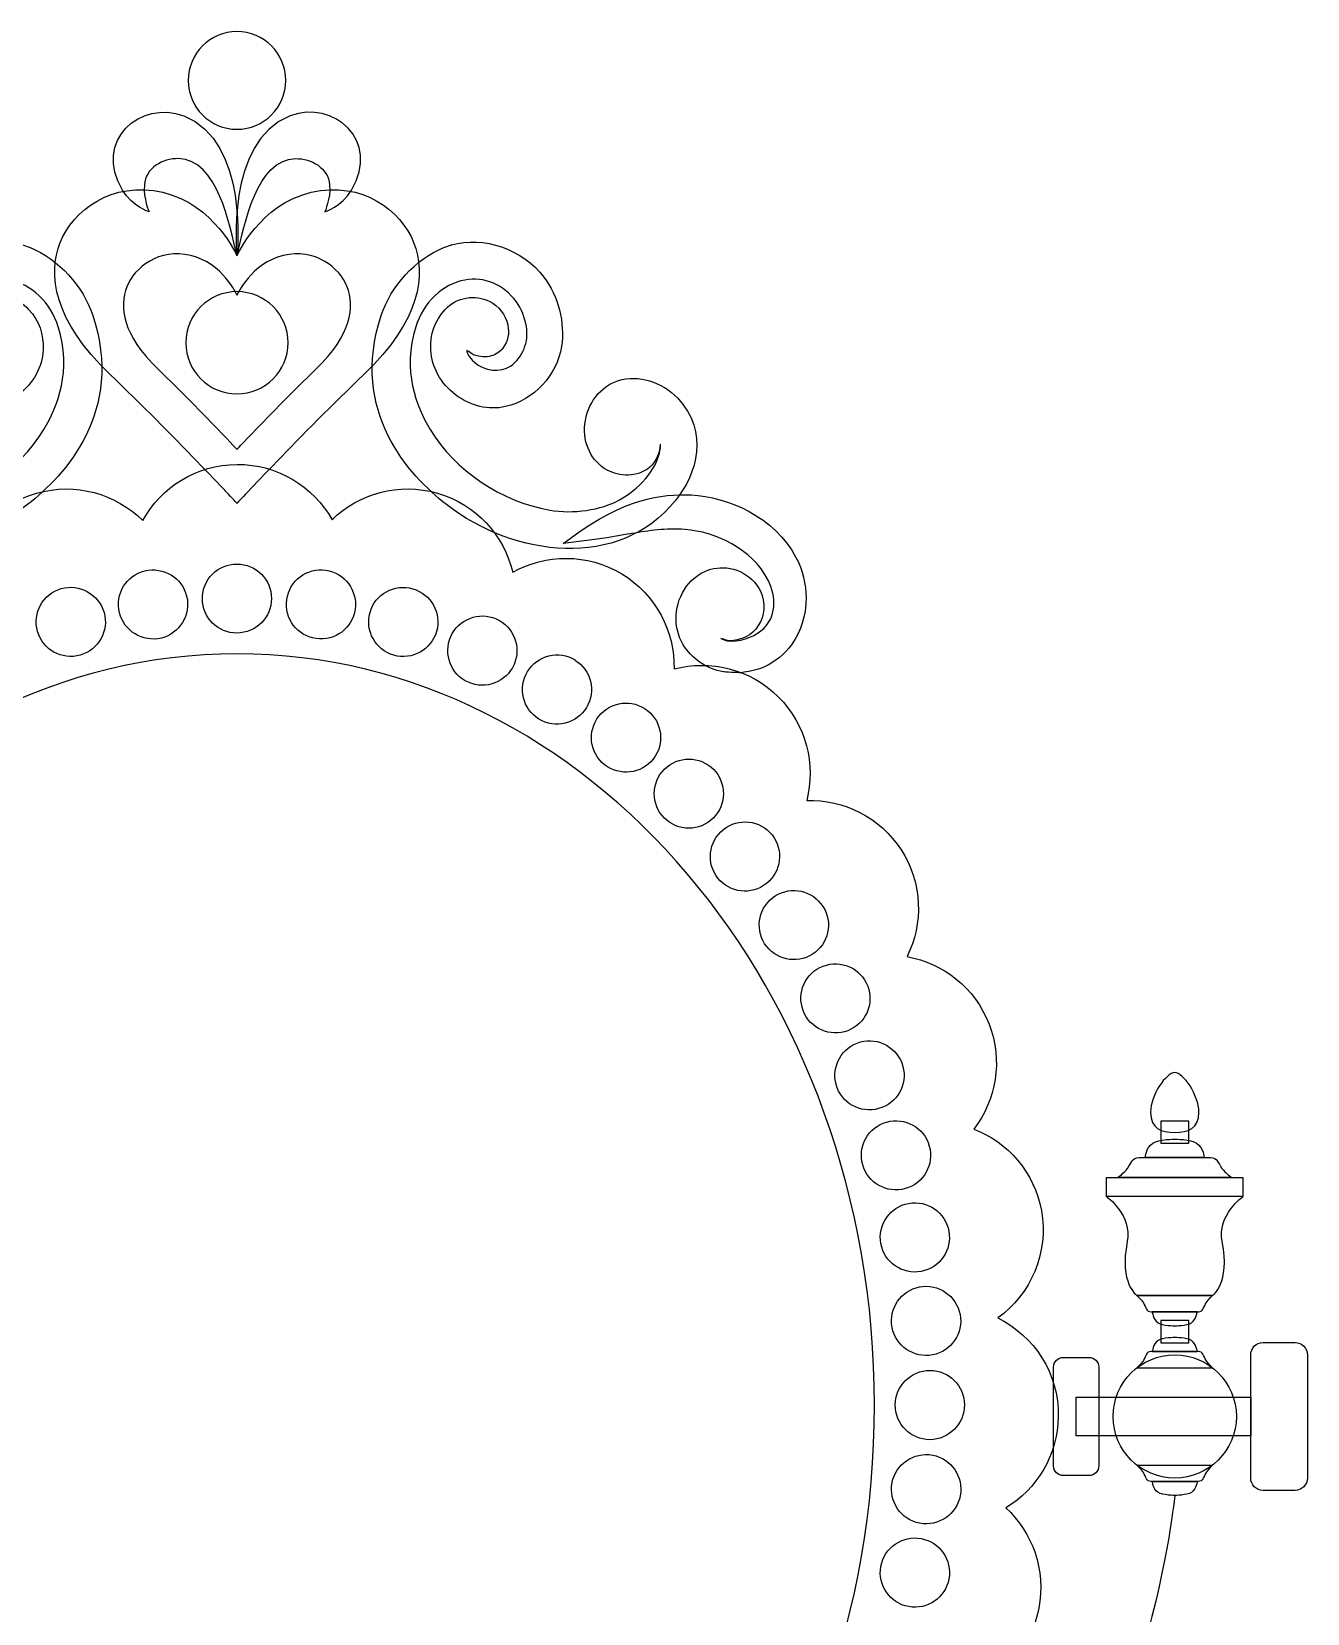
# Model space of a CAD drawing. Header units: inches. Extents: x 10 to 52.5, y 12.6 to 37.4.
# Drawn here: x 22.6 to 23.199, y 26.456 to 27.199 of the extents above; entities that cross this region are included whole.
import ezdxf

# ---------------------------------------------------------------- set-up
doc = ezdxf.new("R2010")
doc.units = ezdxf.units.IN
doc.header["$MEASUREMENT"] = 0
doc.layers.add('02', color=2, linetype='Continuous')

msp = doc.modelspace()

# ---------------------------------------------------------------- linework, layer by layer
at = {"layer": '02'}
for points, knots in [([(22.71906, 27.17584), (22.71906, 27.16316), (22.70879, 27.15287), (22.69612, 27.15287), (22.69612, 27.15287), (22.68344, 27.15287), (22.67319, 27.16316), (22.67319, 27.17584), (22.67319, 27.17584), (22.67319, 27.18849), (22.68344, 27.19874), (22.69612, 27.19874), (22.69612, 27.19874), (22.7088, 27.19874), (22.71906, 27.18849), (22.71906, 27.17584)], [0, 0, 0, 0, 0.25, 0.25, 0.25, 0.25, 0.5, 0.5, 0.5, 0.5, 0.75, 0.75, 0.75, 0.75, 1, 1, 1, 1]), ([(22.67108, 27.15917), (22.65084, 27.16692), (22.62837, 27.14756), (22.64225, 27.12429), (22.64225, 27.12429), (22.64695, 27.11641), (22.65482, 27.11414), (22.65482, 27.11414), (22.65482, 27.11414), (22.65482, 27.11415), (22.65207, 27.12007), (22.6526, 27.12673), (22.6526, 27.12673), (22.65322, 27.13471), (22.66118, 27.13925), (22.66861, 27.13906), (22.66861, 27.13906), (22.68715, 27.13865), (22.69245, 27.10822), (22.69612, 27.09346), (22.69612, 27.09346), (22.69612, 27.09346), (22.70202, 27.14724), (22.67108, 27.15917)], [0, 0, 0, 0, 0.166667, 0.166667, 0.166667, 0.166667, 0.333333, 0.333333, 0.333333, 0.333333, 0.5, 0.5, 0.5, 0.5, 0.666667, 0.666667, 0.666667, 0.666667, 0.833333, 0.833333, 0.833333, 0.833333, 1, 1, 1, 1]), ([(22.72117, 27.15917), (22.74139, 27.16692), (22.76386, 27.14759), (22.75, 27.12429), (22.75, 27.12429), (22.7453, 27.11641), (22.73739, 27.11414), (22.73739, 27.11414), (22.73739, 27.11414), (22.73739, 27.11415), (22.74016, 27.12007), (22.73965, 27.12673), (22.73965, 27.12673), (22.73903, 27.13471), (22.73106, 27.13925), (22.72364, 27.13906), (22.72364, 27.13906), (22.7051, 27.13865), (22.69976, 27.10822), (22.69612, 27.09346), (22.69612, 27.09346), (22.69612, 27.09346), (22.69019, 27.14724), (22.72117, 27.15917)], [0, 0, 0, 0, 0.166667, 0.166667, 0.166667, 0.166667, 0.333333, 0.333333, 0.333333, 0.333333, 0.5, 0.5, 0.5, 0.5, 0.666667, 0.666667, 0.666667, 0.666667, 0.833333, 0.833333, 0.833333, 0.833333, 1, 1, 1, 1]), ([(22.77913, 27.09966), (22.7733, 27.11457), (22.75501, 27.12881), (22.73097, 27.12324), (22.73097, 27.12324), (22.70689, 27.11763), (22.69612, 27.09346), (22.69612, 27.09346), (22.69612, 27.09346), (22.69612, 27.09346), (22.68531, 27.11763), (22.66128, 27.12324), (22.66128, 27.12324), (22.63723, 27.12881), (22.61894, 27.11457), (22.61308, 27.09966), (22.61308, 27.09966), (22.60723, 27.08477), (22.6096, 27.06338), (22.63656, 27.03761), (22.63656, 27.03761), (22.66554, 27.00994), (22.69612, 26.97707), (22.69612, 26.97707), (22.69612, 26.97707), (22.69612, 26.97707), (22.72667, 27.00994), (22.75568, 27.03761), (22.75568, 27.03761), (22.78266, 27.06338), (22.785, 27.08476), (22.77913, 27.09966)], [0, 0, 0, 0, 0.125, 0.125, 0.125, 0.125, 0.25, 0.25, 0.25, 0.25, 0.375, 0.375, 0.375, 0.375, 0.5, 0.5, 0.5, 0.5, 0.625, 0.625, 0.625, 0.625, 0.75, 0.75, 0.75, 0.75, 0.875, 0.875, 0.875, 0.875, 1, 1, 1, 1]), ([(22.55189, 27.08335), (22.54516, 27.07471), (22.54194, 27.06193), (22.54366, 27.05078), (22.54366, 27.05078), (22.54576, 27.03724), (22.55659, 27.02563), (22.56999, 27.02256), (22.56999, 27.02256), (22.57791, 27.02075), (22.58647, 27.02279), (22.59349, 27.02816), (22.59349, 27.02816), (22.60045, 27.03347), (22.60466, 27.04114), (22.60502, 27.04917), (22.60502, 27.04917), (22.60537, 27.05675), (22.60321, 27.06281), (22.59823, 27.06823), (22.59823, 27.06823), (22.59297, 27.07395), (22.5844, 27.07549), (22.57739, 27.07199), (22.57739, 27.07199), (22.57328, 27.06994), (22.56994, 27.06561), (22.56891, 27.06097), (22.56891, 27.06097), (22.56801, 27.05697), (22.56881, 27.0531), (22.5712, 27.05004), (22.5712, 27.05004), (22.57258, 27.04826), (22.57448, 27.04699), (22.57668, 27.04636), (22.57668, 27.04636), (22.57911, 27.04566), (22.58181, 27.04575), (22.58505, 27.04694), (22.58505, 27.04694), (22.58506, 27.04694), (22.58721, 27.04837), (22.58811, 27.04898), (22.58811, 27.04898), (22.58811, 27.04898), (22.58812, 27.04895), (22.58812, 27.04895), (22.58812, 27.04895), (22.58808, 27.04781), (22.58714, 27.04575), (22.58461, 27.04342), (22.58461, 27.04342), (22.58007, 27.03922), (22.57227, 27.03839), (22.56757, 27.0416), (22.56757, 27.0416), (22.56191, 27.04548), (22.55886, 27.05312), (22.56017, 27.06022), (22.56017, 27.06022), (22.56081, 27.06376), (22.56252, 27.06888), (22.56478, 27.07178), (22.56478, 27.07178), (22.5712, 27.08008), (22.5798, 27.08372), (22.589, 27.08204), (22.589, 27.08204), (22.59955, 27.08012), (22.60865, 27.07149), (22.61217, 27.06004), (22.61217, 27.06004), (22.61847, 27.03958), (22.61198, 27.02255), (22.60543, 27.01185), (22.60543, 27.01185), (22.59355, 26.99247), (22.57198, 26.97794), (22.54916, 26.97393), (22.54916, 26.97393), (22.5381, 26.97201), (22.52523, 26.9739), (22.51634, 26.97877), (22.51634, 26.97877), (22.50814, 26.98322), (22.49869, 26.99257), (22.49727, 27.00255), (22.49727, 27.00255), (22.49718, 27.0032), (22.49714, 27.00386), (22.49714, 27.00452), (22.49714, 27.00452), (22.49714, 27.00466), (22.49722, 27.00478), (22.49722, 27.00492), (22.49722, 27.00492), (22.49749, 27.00086), (22.49906, 26.99683), (22.50219, 26.99413), (22.50219, 26.99413), (22.508, 26.98909), (22.51667, 26.98961), (22.52222, 26.99274), (22.52222, 26.99274), (22.52961, 26.99686), (22.53362, 27.00513), (22.53265, 27.01429), (22.53265, 27.01429), (22.53162, 27.02409), (22.52545, 27.03212), (22.51692, 27.03476), (22.51692, 27.03476), (22.50763, 27.03766), (22.49644, 27.03433), (22.48905, 27.02647), (22.48905, 27.02647), (22.47414, 27.01056), (22.47988, 26.9912), (22.49022, 26.97835), (22.49022, 26.97835), (22.51664, 26.94565), (22.56559, 26.95174), (22.59766, 26.97652), (22.59766, 26.97652), (22.61548, 26.99033), (22.64317, 27.02022), (22.62841, 27.06531), (22.62841, 27.06531), (22.62391, 27.07918), (22.6123, 27.09175), (22.59887, 27.09732), (22.59887, 27.09732), (22.59887, 27.09732), (22.5954, 27.09852), (22.5954, 27.09852), (22.5954, 27.09852), (22.5954, 27.09852), (22.59545, 27.09852), (22.59545, 27.09852), (22.59545, 27.09852), (22.59545, 27.09852), (22.5954, 27.09853), (22.5954, 27.09853), (22.5954, 27.09853), (22.58016, 27.10291), (22.56227, 27.09668), (22.55189, 27.08335)], [0, 0, 0, 0, 0.027027, 0.027027, 0.027027, 0.027027, 0.054054, 0.054054, 0.054054, 0.054054, 0.081081, 0.081081, 0.081081, 0.081081, 0.108108, 0.108108, 0.108108, 0.108108, 0.135135, 0.135135, 0.135135, 0.135135, 0.162162, 0.162162, 0.162162, 0.162162, 0.189189, 0.189189, 0.189189, 0.189189, 0.216216, 0.216216, 0.216216, 0.216216, 0.243243, 0.243243, 0.243243, 0.243243, 0.27027, 0.27027, 0.27027, 0.27027, 0.297297, 0.297297, 0.297297, 0.297297, 0.324324, 0.324324, 0.324324, 0.324324, 0.351351, 0.351351, 0.351351, 0.351351, 0.378378, 0.378378, 0.378378, 0.378378, 0.405405, 0.405405, 0.405405, 0.405405, 0.432432, 0.432432, 0.432432, 0.432432, 0.459459, 0.459459, 0.459459, 0.459459, 0.486486, 0.486486, 0.486486, 0.486486, 0.513514, 0.513514, 0.513514, 0.513514, 0.540541, 0.540541, 0.540541, 0.540541, 0.567568, 0.567568, 0.567568, 0.567568, 0.594595, 0.594595, 0.594595, 0.594595, 0.621622, 0.621622, 0.621622, 0.621622, 0.648649, 0.648649, 0.648649, 0.648649, 0.675676, 0.675676, 0.675676, 0.675676, 0.702703, 0.702703, 0.702703, 0.702703, 0.72973, 0.72973, 0.72973, 0.72973, 0.756757, 0.756757, 0.756757, 0.756757, 0.783784, 0.783784, 0.783784, 0.783784, 0.810811, 0.810811, 0.810811, 0.810811, 0.837838, 0.837838, 0.837838, 0.837838, 0.864865, 0.864865, 0.864865, 0.864865, 0.891892, 0.891892, 0.891892, 0.891892, 0.918919, 0.918919, 0.918919, 0.918919, 0.945946, 0.945946, 0.945946, 0.945946, 0.972973, 0.972973, 0.972973, 0.972973, 1, 1, 1, 1]), ([(22.73323, 27.04017), (22.71516, 27.02292), (22.69612, 27.00244), (22.69612, 27.00244), (22.69612, 27.00244), (22.69612, 27.00244), (22.67706, 27.02292), (22.65902, 27.04017), (22.65902, 27.04017), (22.6422, 27.05624), (22.64072, 27.06955), (22.64439, 27.07884), (22.64439, 27.07884), (22.64801, 27.08811), (22.65941, 27.09702), (22.67437, 27.09356), (22.67437, 27.09356), (22.68937, 27.09007), (22.69612, 27.07498), (22.69612, 27.07498), (22.69612, 27.07498), (22.69612, 27.07498), (22.70284, 27.09007), (22.71783, 27.09356), (22.71783, 27.09356), (22.73283, 27.09702), (22.74422, 27.08811), (22.74786, 27.07884), (22.74786, 27.07884), (22.75149, 27.06955), (22.75003, 27.05624), (22.73323, 27.04017)], [0, 0, 0, 0, 0.125, 0.125, 0.125, 0.125, 0.25, 0.25, 0.25, 0.25, 0.375, 0.375, 0.375, 0.375, 0.5, 0.5, 0.5, 0.5, 0.625, 0.625, 0.625, 0.625, 0.75, 0.75, 0.75, 0.75, 0.875, 0.875, 0.875, 0.875, 1, 1, 1, 1]), ([(22.79685, 27.09853), (22.79685, 27.09853), (22.7968, 27.09852), (22.7968, 27.09852), (22.7968, 27.09852), (22.7968, 27.09852), (22.79684, 27.09852), (22.79684, 27.09852), (22.79684, 27.09852), (22.79684, 27.09852), (22.79338, 27.09732), (22.79338, 27.09732), (22.79338, 27.09732), (22.77994, 27.09175), (22.76835, 27.07918), (22.76383, 27.06531), (22.76383, 27.06531), (22.74908, 27.02022), (22.77677, 26.99033), (22.79459, 26.97652), (22.79459, 26.97652), (22.82666, 26.95174), (22.87561, 26.94565), (22.90204, 26.97835), (22.90204, 26.97835), (22.91236, 26.9912), (22.9181, 27.01056), (22.90319, 27.02647), (22.90319, 27.02647), (22.89581, 27.03433), (22.88461, 27.03766), (22.87532, 27.03476), (22.87532, 27.03476), (22.8668, 27.03212), (22.86063, 27.02409), (22.85959, 27.01429), (22.85959, 27.01429), (22.85864, 27.00513), (22.86264, 26.99686), (22.87003, 26.99274), (22.87003, 26.99274), (22.87557, 26.98961), (22.88425, 26.98909), (22.89006, 26.99413), (22.89006, 26.99413), (22.89319, 26.99683), (22.89476, 27.00086), (22.89502, 27.00492), (22.89502, 27.00492), (22.89502, 27.00478), (22.89512, 27.00466), (22.89512, 27.00452), (22.89512, 27.00452), (22.89512, 27.00386), (22.89508, 27.0032), (22.89497, 27.00255), (22.89497, 27.00255), (22.89356, 26.99257), (22.88411, 26.98322), (22.87591, 26.97877), (22.87591, 26.97877), (22.86704, 26.9739), (22.85414, 26.97201), (22.84308, 26.97393), (22.84308, 26.97393), (22.82025, 26.97794), (22.7987, 26.99246), (22.78682, 27.01185), (22.78682, 27.01185), (22.78027, 27.02255), (22.77377, 27.03958), (22.78008, 27.06004), (22.78008, 27.06004), (22.7836, 27.07149), (22.79269, 27.08012), (22.80325, 27.08204), (22.80325, 27.08204), (22.81245, 27.08372), (22.82105, 27.08008), (22.82747, 27.07178), (22.82747, 27.07178), (22.82973, 27.06888), (22.83145, 27.06376), (22.83209, 27.06022), (22.83209, 27.06022), (22.83338, 27.05313), (22.83034, 27.04548), (22.82467, 27.0416), (22.82467, 27.0416), (22.81998, 27.03839), (22.81218, 27.03922), (22.80765, 27.04342), (22.80765, 27.04342), (22.80511, 27.04575), (22.80415, 27.04781), (22.80413, 27.04895), (22.80413, 27.04895), (22.80413, 27.04895), (22.80413, 27.04898), (22.80413, 27.04898), (22.80413, 27.04898), (22.80505, 27.04837), (22.8072, 27.04694), (22.8072, 27.04694), (22.8072, 27.04694), (22.81044, 27.04575), (22.81315, 27.04566), (22.81558, 27.04636), (22.81558, 27.04636), (22.81778, 27.04699), (22.81967, 27.04826), (22.82105, 27.05004), (22.82105, 27.05004), (22.82343, 27.0531), (22.82425, 27.05697), (22.82335, 27.06097), (22.82335, 27.06097), (22.82229, 27.06561), (22.81897, 27.06994), (22.81486, 27.07199), (22.81486, 27.07199), (22.80785, 27.07549), (22.79928, 27.07395), (22.79401, 27.06823), (22.79401, 27.06823), (22.78904, 27.06281), (22.78687, 27.05675), (22.78722, 27.04917), (22.78722, 27.04917), (22.78759, 27.04114), (22.79179, 27.03347), (22.79877, 27.02816), (22.79877, 27.02816), (22.80578, 27.02279), (22.81435, 27.02075), (22.82225, 27.02256), (22.82225, 27.02256), (22.83566, 27.02563), (22.84649, 27.03724), (22.8486, 27.05078), (22.8486, 27.05078), (22.85031, 27.06193), (22.84708, 27.0747), (22.84037, 27.08334), (22.84037, 27.08334), (22.82999, 27.09668), (22.81209, 27.10291), (22.79685, 27.09853)], [0, 0, 0, 0, 0.027027, 0.027027, 0.027027, 0.027027, 0.054054, 0.054054, 0.054054, 0.054054, 0.081081, 0.081081, 0.081081, 0.081081, 0.108108, 0.108108, 0.108108, 0.108108, 0.135135, 0.135135, 0.135135, 0.135135, 0.162162, 0.162162, 0.162162, 0.162162, 0.189189, 0.189189, 0.189189, 0.189189, 0.216216, 0.216216, 0.216216, 0.216216, 0.243243, 0.243243, 0.243243, 0.243243, 0.27027, 0.27027, 0.27027, 0.27027, 0.297297, 0.297297, 0.297297, 0.297297, 0.324324, 0.324324, 0.324324, 0.324324, 0.351351, 0.351351, 0.351351, 0.351351, 0.378378, 0.378378, 0.378378, 0.378378, 0.405405, 0.405405, 0.405405, 0.405405, 0.432432, 0.432432, 0.432432, 0.432432, 0.459459, 0.459459, 0.459459, 0.459459, 0.486486, 0.486486, 0.486486, 0.486486, 0.513514, 0.513514, 0.513514, 0.513514, 0.540541, 0.540541, 0.540541, 0.540541, 0.567568, 0.567568, 0.567568, 0.567568, 0.594595, 0.594595, 0.594595, 0.594595, 0.621622, 0.621622, 0.621622, 0.621622, 0.648649, 0.648649, 0.648649, 0.648649, 0.675676, 0.675676, 0.675676, 0.675676, 0.702703, 0.702703, 0.702703, 0.702703, 0.72973, 0.72973, 0.72973, 0.72973, 0.756757, 0.756757, 0.756757, 0.756757, 0.783784, 0.783784, 0.783784, 0.783784, 0.810811, 0.810811, 0.810811, 0.810811, 0.837838, 0.837838, 0.837838, 0.837838, 0.864865, 0.864865, 0.864865, 0.864865, 0.891892, 0.891892, 0.891892, 0.891892, 0.918919, 0.918919, 0.918919, 0.918919, 0.945946, 0.945946, 0.945946, 0.945946, 0.972973, 0.972973, 0.972973, 0.972973, 1, 1, 1, 1]), ([(22.72012, 27.05257), (22.72012, 27.03932), (22.70937, 27.02853), (22.69612, 27.02853), (22.69612, 27.02853), (22.68283, 27.02853), (22.67208, 27.03932), (22.67208, 27.05257), (22.67208, 27.05257), (22.67208, 27.06582), (22.68283, 27.07658), (22.69612, 27.07658), (22.69612, 27.07658), (22.70937, 27.07658), (22.72012, 27.06582), (22.72012, 27.05257)], [0, 0, 0, 0, 0.25, 0.25, 0.25, 0.25, 0.5, 0.5, 0.5, 0.5, 0.75, 0.75, 0.75, 0.75, 1, 1, 1, 1]), ([(23.05739, 26.50514), (23.07195, 26.51395), (23.08178, 26.5298), (23.08202, 26.54805), (23.08202, 26.54805), (23.08233, 26.56836), (23.07064, 26.58596), (23.05358, 26.59436), (23.05358, 26.59436), (23.06906, 26.60549), (23.07767, 26.6248), (23.07406, 26.64484), (23.07406, 26.64484), (23.07079, 26.66286), (23.05833, 26.67692), (23.04239, 26.68315), (23.04239, 26.68315), (23.0528, 26.69675), (23.05614, 26.71524), (23.0495, 26.73241), (23.0495, 26.73241), (23.04287, 26.74963), (23.02791, 26.76113), (23.01098, 26.76416), (23.01098, 26.76416), (23.01861, 26.77964), (23.01823, 26.79857), (23.00827, 26.81417), (23.00827, 26.81417), (22.99825, 26.82977), (22.98111, 26.83804), (22.96381, 26.83754), (22.96381, 26.83754), (22.96811, 26.8544), (22.96368, 26.87302), (22.95046, 26.88619), (22.95046, 26.88619), (22.93719, 26.89945), (22.91841, 26.90377), (22.90147, 26.89929), (22.90147, 26.89929), (22.9018, 26.9169), (22.89307, 26.93421), (22.87696, 26.94396), (22.87696, 26.94396), (22.86067, 26.95374), (22.84118, 26.9534), (22.82572, 26.94477), (22.82572, 26.94477), (22.82158, 26.96202), (22.80855, 26.97666), (22.79029, 26.98191), (22.79029, 26.98191), (22.77212, 26.98714), (22.75344, 26.98174), (22.74078, 26.96944), (22.74078, 26.96944), (22.732, 26.985), (22.71531, 26.99548), (22.69616, 26.9954), (22.69616, 26.9954), (22.67705, 26.99528), (22.66049, 26.98468), (22.65185, 26.96908), (22.65185, 26.96908), (22.63918, 26.98162), (22.62031, 26.98715), (22.60197, 26.98187), (22.60197, 26.98187), (22.58367, 26.97664), (22.57065, 26.96205), (22.56652, 26.9448), (22.56652, 26.9448), (22.55107, 26.9534), (22.53157, 26.95373), (22.51537, 26.94396), (22.51537, 26.94396), (22.49921, 26.93419), (22.49046, 26.91689), (22.4908, 26.89929), (22.4908, 26.89929), (22.47388, 26.90377), (22.45508, 26.89944), (22.44179, 26.88616), (22.44179, 26.88616), (22.42861, 26.87302), (22.4242, 26.85443), (22.42847, 26.83756), (22.42847, 26.83756), (22.41114, 26.83808), (22.394, 26.82981), (22.38399, 26.8141), (22.38399, 26.8141), (22.374, 26.79855), (22.37365, 26.77962), (22.38126, 26.76416), (22.38126, 26.76416), (22.36436, 26.7611), (22.34937, 26.74961), (22.34271, 26.73241), (22.34271, 26.73241), (22.33612, 26.71526), (22.33944, 26.69676), (22.34985, 26.68316), (22.34985, 26.68316), (22.33393, 26.67694), (22.32149, 26.66289), (22.31825, 26.64484), (22.31825, 26.64484), (22.31459, 26.62485), (22.32323, 26.60551), (22.33871, 26.59439), (22.33871, 26.59439), (22.32163, 26.586), (22.30996, 26.56837), (22.31022, 26.54809), (22.31022, 26.54809), (22.31046, 26.52978), (22.32032, 26.51393), (22.33489, 26.50513), (22.33489, 26.50513), (22.32238, 26.49354), (22.31594, 26.47601), (22.31945, 26.45805), (22.31945, 26.45805), (22.32297, 26.44004), (22.3356, 26.42616), (22.35163, 26.42014), (22.35163, 26.42014), (22.34141, 26.40639), (22.33831, 26.38781), (22.34516, 26.37073), (22.34516, 26.37073), (22.35208, 26.35363), (22.3672, 26.34237), (22.38417, 26.33955), (22.38417, 26.33955), (22.37679, 26.32398), (22.37745, 26.30508), (22.38768, 26.28967), (22.38768, 26.28967), (22.39793, 26.27415), (22.41522, 26.26613), (22.43254, 26.2669), (22.43254, 26.2669), (22.42852, 26.24996), (22.43326, 26.23141), (22.44671, 26.21844), (22.44671, 26.21844), (22.46021, 26.20542), (22.47908, 26.20139), (22.49593, 26.20615), (22.49593, 26.20615), (22.49592, 26.18855), (22.50497, 26.17143), (22.5213, 26.16198), (22.5213, 26.16198), (22.53589, 26.15352), (22.5529, 26.15318), (22.56723, 26.15944), (22.56723, 26.15944), (22.572, 26.14334), (22.5846, 26.12994), (22.60197, 26.12497), (22.60197, 26.12497), (22.62031, 26.11969), (22.63918, 26.12521), (22.65185, 26.13777), (22.65185, 26.13777), (22.6605, 26.12217), (22.67704, 26.11156), (22.69616, 26.11143), (22.69616, 26.11143), (22.71531, 26.11137), (22.732, 26.12184), (22.74078, 26.1374), (22.74078, 26.1374), (22.75344, 26.1251), (22.77212, 26.1197), (22.79029, 26.12494), (22.79029, 26.12494), (22.80763, 26.12993), (22.82022, 26.14336), (22.82501, 26.15946), (22.82501, 26.15946), (22.83937, 26.15318), (22.8564, 26.15352), (22.87103, 26.16198), (22.87103, 26.16198), (22.8873, 26.17141), (22.89635, 26.18856), (22.89633, 26.20616), (22.89633, 26.20616), (22.9132, 26.20138), (22.93205, 26.20537), (22.94561, 26.21844), (22.94561, 26.21844), (22.95907, 26.23141), (22.96377, 26.24995), (22.95972, 26.26689), (22.95972, 26.26689), (22.97704, 26.26608), (22.99434, 26.27407), (23.00458, 26.2896), (23.00458, 26.2896), (23.01482, 26.30504), (23.01548, 26.32398), (23.00806, 26.33957), (23.00806, 26.33957), (23.02503, 26.34237), (23.04019, 26.35364), (23.04708, 26.37079), (23.04708, 26.37079), (23.05394, 26.38781), (23.05086, 26.40639), (23.04064, 26.42014), (23.04064, 26.42014), (23.05666, 26.42617), (23.06932, 26.44003), (23.07283, 26.45802), (23.07283, 26.45802), (23.07636, 26.476), (23.0699, 26.49355), (23.05739, 26.50514)], [0, 0, 0, 0, 0.017857, 0.017857, 0.017857, 0.017857, 0.035714, 0.035714, 0.035714, 0.035714, 0.053571, 0.053571, 0.053571, 0.053571, 0.071429, 0.071429, 0.071429, 0.071429, 0.089286, 0.089286, 0.089286, 0.089286, 0.107143, 0.107143, 0.107143, 0.107143, 0.125, 0.125, 0.125, 0.125, 0.142857, 0.142857, 0.142857, 0.142857, 0.160714, 0.160714, 0.160714, 0.160714, 0.178571, 0.178571, 0.178571, 0.178571, 0.196429, 0.196429, 0.196429, 0.196429, 0.214286, 0.214286, 0.214286, 0.214286, 0.232143, 0.232143, 0.232143, 0.232143, 0.25, 0.25, 0.25, 0.25, 0.267857, 0.267857, 0.267857, 0.267857, 0.285714, 0.285714, 0.285714, 0.285714, 0.303571, 0.303571, 0.303571, 0.303571, 0.321429, 0.321429, 0.321429, 0.321429, 0.339286, 0.339286, 0.339286, 0.339286, 0.357143, 0.357143, 0.357143, 0.357143, 0.375, 0.375, 0.375, 0.375, 0.392857, 0.392857, 0.392857, 0.392857, 0.410714, 0.410714, 0.410714, 0.410714, 0.428571, 0.428571, 0.428571, 0.428571, 0.446429, 0.446429, 0.446429, 0.446429, 0.464286, 0.464286, 0.464286, 0.464286, 0.482143, 0.482143, 0.482143, 0.482143, 0.5, 0.5, 0.5, 0.5, 0.517857, 0.517857, 0.517857, 0.517857, 0.535714, 0.535714, 0.535714, 0.535714, 0.553571, 0.553571, 0.553571, 0.553571, 0.571429, 0.571429, 0.571429, 0.571429, 0.589286, 0.589286, 0.589286, 0.589286, 0.607143, 0.607143, 0.607143, 0.607143, 0.625, 0.625, 0.625, 0.625, 0.642857, 0.642857, 0.642857, 0.642857, 0.660714, 0.660714, 0.660714, 0.660714, 0.678571, 0.678571, 0.678571, 0.678571, 0.696429, 0.696429, 0.696429, 0.696429, 0.714286, 0.714286, 0.714286, 0.714286, 0.732143, 0.732143, 0.732143, 0.732143, 0.75, 0.75, 0.75, 0.75, 0.767857, 0.767857, 0.767857, 0.767857, 0.785714, 0.785714, 0.785714, 0.785714, 0.803571, 0.803571, 0.803571, 0.803571, 0.821429, 0.821429, 0.821429, 0.821429, 0.839286, 0.839286, 0.839286, 0.839286, 0.857143, 0.857143, 0.857143, 0.857143, 0.875, 0.875, 0.875, 0.875, 0.892857, 0.892857, 0.892857, 0.892857, 0.910714, 0.910714, 0.910714, 0.910714, 0.928571, 0.928571, 0.928571, 0.928571, 0.946429, 0.946429, 0.946429, 0.946429, 0.964286, 0.964286, 0.964286, 0.964286, 0.982143, 0.982143, 0.982143, 0.982143, 1, 1, 1, 1]), ([(22.85262, 26.96062), (22.85262, 26.96062), (22.84934, 26.95821), (22.84934, 26.95821), (22.84934, 26.95821), (22.84934, 26.95821), (22.86177, 26.95982), (22.86177, 26.95982), (22.86177, 26.95982), (22.86177, 26.95982), (22.86993, 26.96084), (22.86993, 26.96084), (22.86993, 26.96084), (22.86993, 26.96084), (22.87872, 26.96248), (22.87872, 26.96248), (22.87872, 26.96248), (22.87872, 26.96248), (22.88164, 26.96293), (22.88164, 26.96293), (22.88164, 26.96293), (22.88977, 26.96426), (22.89746, 26.9655), (22.90672, 26.96483), (22.90672, 26.96483), (22.92064, 26.96376), (22.93809, 26.95599), (22.94572, 26.94104), (22.94572, 26.94104), (22.94953, 26.9335), (22.94992, 26.92319), (22.94229, 26.91715), (22.94229, 26.91715), (22.93857, 26.91425), (22.93182, 26.91161), (22.92661, 26.9125), (22.92661, 26.9125), (22.92563, 26.91268), (22.92451, 26.91321), (22.92344, 26.91368), (22.92344, 26.91368), (22.92516, 26.91313), (22.92681, 26.91237), (22.92873, 26.9125), (22.92873, 26.9125), (22.92876, 26.9125), (22.93341, 26.91356), (22.93341, 26.91356), (22.93341, 26.91356), (22.93842, 26.91533), (22.94225, 26.91984), (22.94335, 26.92534), (22.94335, 26.92534), (22.94538, 26.93554), (22.93785, 26.94393), (22.92942, 26.94616), (22.92942, 26.94616), (22.92106, 26.94835), (22.91284, 26.9454), (22.9074, 26.93821), (22.9074, 26.93821), (22.90149, 26.93021), (22.90077, 26.91899), (22.90565, 26.9109), (22.90565, 26.9109), (22.90969, 26.9042), (22.91696, 26.89921), (22.92465, 26.8979), (22.92465, 26.8979), (22.92464, 26.8979), (22.93231, 26.89752), (22.93231, 26.89752), (22.93231, 26.89752), (22.9439, 26.89832), (22.95333, 26.90424), (22.95884, 26.91418), (22.95884, 26.91418), (22.9651, 26.92545), (22.96505, 26.93981), (22.95877, 26.95166), (22.95877, 26.95166), (22.94867, 26.97084), (22.92673, 26.98024), (22.90948, 26.98105), (22.90948, 26.98105), (22.89525, 26.98166), (22.87851, 26.97959), (22.85262, 26.96062)], [0, 0, 0, 0, 0.045455, 0.045455, 0.045455, 0.045455, 0.090909, 0.090909, 0.090909, 0.090909, 0.136364, 0.136364, 0.136364, 0.136364, 0.181818, 0.181818, 0.181818, 0.181818, 0.227273, 0.227273, 0.227273, 0.227273, 0.272727, 0.272727, 0.272727, 0.272727, 0.318182, 0.318182, 0.318182, 0.318182, 0.363636, 0.363636, 0.363636, 0.363636, 0.409091, 0.409091, 0.409091, 0.409091, 0.454545, 0.454545, 0.454545, 0.454545, 0.5, 0.5, 0.5, 0.5, 0.545455, 0.545455, 0.545455, 0.545455, 0.590909, 0.590909, 0.590909, 0.590909, 0.636364, 0.636364, 0.636364, 0.636364, 0.681818, 0.681818, 0.681818, 0.681818, 0.727273, 0.727273, 0.727273, 0.727273, 0.772727, 0.772727, 0.772727, 0.772727, 0.818182, 0.818182, 0.818182, 0.818182, 0.863636, 0.863636, 0.863636, 0.863636, 0.909091, 0.909091, 0.909091, 0.909091, 0.954545, 0.954545, 0.954545, 0.954545, 1, 1, 1, 1]), ([(22.69609, 26.91618), (22.70509, 26.91618), (22.71236, 26.92345), (22.71232, 26.93238), (22.71232, 26.93238), (22.71237, 26.94135), (22.70509, 26.94859), (22.69609, 26.94859), (22.69609, 26.94859), (22.68715, 26.94867), (22.67988, 26.94139), (22.67988, 26.93238), (22.67988, 26.93238), (22.67988, 26.92338), (22.68715, 26.91611), (22.69609, 26.91618)], [0, 0, 0, 0, 0.25, 0.25, 0.25, 0.25, 0.5, 0.5, 0.5, 0.5, 0.75, 0.75, 0.75, 0.75, 1, 1, 1, 1]), ([(22.65898, 26.9135), (22.6678, 26.91481), (22.67399, 26.92301), (22.6728, 26.93191), (22.6728, 26.93191), (22.67149, 26.94077), (22.66332, 26.94693), (22.65442, 26.94569), (22.65442, 26.94569), (22.64552, 26.94447), (22.63937, 26.93629), (22.6406, 26.92735), (22.6406, 26.92735), (22.64184, 26.91846), (22.65008, 26.91228), (22.65898, 26.9135)], [0, 0, 0, 0, 0.25, 0.25, 0.25, 0.25, 0.5, 0.5, 0.5, 0.5, 0.75, 0.75, 0.75, 0.75, 1, 1, 1, 1]), ([(22.73331, 26.91357), (22.7422, 26.91235), (22.75038, 26.91846), (22.75165, 26.92732), (22.75165, 26.92732), (22.75288, 26.93623), (22.74669, 26.94447), (22.73783, 26.94573), (22.73783, 26.94573), (22.72894, 26.94696), (22.72072, 26.94077), (22.71949, 26.93188), (22.71949, 26.93188), (22.71818, 26.92301), (22.72438, 26.91481), (22.73331, 26.91357)], [0, 0, 0, 0, 0.25, 0.25, 0.25, 0.25, 0.5, 0.5, 0.5, 0.5, 0.75, 0.75, 0.75, 0.75, 1, 1, 1, 1]), ([(22.62247, 26.9058), (22.63108, 26.90825), (22.63612, 26.91722), (22.63365, 26.92584), (22.63365, 26.92584), (22.63113, 26.93449), (22.6221, 26.93951), (22.61354, 26.93705), (22.61354, 26.93705), (22.60489, 26.93452), (22.59994, 26.92559), (22.60243, 26.91693), (22.60243, 26.91693), (22.60482, 26.90829), (22.6139, 26.90333), (22.62247, 26.9058)], [0, 0, 0, 0, 0.25, 0.25, 0.25, 0.25, 0.5, 0.5, 0.5, 0.5, 0.75, 0.75, 0.75, 0.75, 1, 1, 1, 1]), ([(22.76977, 26.90573), (22.77843, 26.90333), (22.78734, 26.90829), (22.78988, 26.91693), (22.78988, 26.91693), (22.79235, 26.92555), (22.78732, 26.93452), (22.77872, 26.93698), (22.77872, 26.93698), (22.77006, 26.93951), (22.76106, 26.93449), (22.75862, 26.92588), (22.75862, 26.92588), (22.75617, 26.91731), (22.76113, 26.90825), (22.76977, 26.90573)], [0, 0, 0, 0, 0.25, 0.25, 0.25, 0.25, 0.5, 0.5, 0.5, 0.5, 0.75, 0.75, 0.75, 0.75, 1, 1, 1, 1]), ([(22.80486, 26.89303), (22.81303, 26.88944), (22.82265, 26.89313), (22.82631, 26.90139), (22.82631, 26.90139), (22.82988, 26.90956), (22.8262, 26.91918), (22.81795, 26.92283), (22.81795, 26.92283), (22.80978, 26.92642), (22.8002, 26.92265), (22.79653, 26.91448), (22.79653, 26.91448), (22.79297, 26.90631), (22.7966, 26.89668), (22.80486, 26.89303)], [0, 0, 0, 0, 0.25, 0.25, 0.25, 0.25, 0.5, 0.5, 0.5, 0.5, 0.75, 0.75, 0.75, 0.75, 1, 1, 1, 1]), ([(22.69616, 26.90639), (22.8613, 26.90639), (22.99565, 26.74803), (22.99565, 26.55337), (22.99565, 26.55337), (22.99565, 26.35876), (22.8613, 26.20045), (22.69616, 26.20045), (22.69616, 26.20045), (22.53098, 26.20046), (22.39659, 26.35881), (22.39659, 26.55344), (22.39659, 26.55344), (22.39663, 26.74806), (22.53101, 26.90639), (22.69616, 26.90639)], [0, 0, 0, 0, 0.25, 0.25, 0.25, 0.25, 0.5, 0.5, 0.5, 0.5, 0.75, 0.75, 0.75, 0.75, 1, 1, 1, 1]), ([(22.83799, 26.87574), (22.84573, 26.87111), (22.85572, 26.8735), (22.86035, 26.88124), (22.86035, 26.88124), (22.86502, 26.88886), (22.86256, 26.89889), (22.85489, 26.90348), (22.85489, 26.90348), (22.85489, 26.90348), (22.85496, 26.90353), (22.85496, 26.90353), (22.85496, 26.90353), (22.84722, 26.90818), (22.8372, 26.90573), (22.83261, 26.89805), (22.83261, 26.89805), (22.82794, 26.89042), (22.83039, 26.8804), (22.83799, 26.87574)], [0, 0, 0, 0, 0.2, 0.2, 0.2, 0.2, 0.4, 0.4, 0.4, 0.4, 0.6, 0.6, 0.6, 0.6, 0.8, 0.8, 0.8, 0.8, 1, 1, 1, 1]), ([(22.86885, 26.85433), (22.87587, 26.84875), (22.88615, 26.84991), (22.89167, 26.85696), (22.89167, 26.85696), (22.89724, 26.86398), (22.89602, 26.87421), (22.889, 26.8798), (22.889, 26.8798), (22.88195, 26.88532), (22.87178, 26.88414), (22.86621, 26.87715), (22.86621, 26.87715), (22.86056, 26.87009), (22.8618, 26.85985), (22.86885, 26.85433)], [0, 0, 0, 0, 0.25, 0.25, 0.25, 0.25, 0.5, 0.5, 0.5, 0.5, 0.75, 0.75, 0.75, 0.75, 1, 1, 1, 1]), ([(22.89695, 26.82922), (22.90329, 26.82285), (22.91352, 26.82285), (22.91986, 26.82922), (22.91986, 26.82922), (22.92625, 26.83552), (22.92625, 26.84583), (22.91994, 26.85219), (22.91994, 26.85219), (22.91357, 26.85852), (22.90332, 26.85852), (22.89695, 26.85222), (22.89695, 26.85222), (22.89059, 26.8459), (22.89059, 26.83555), (22.89695, 26.82922)], [0, 0, 0, 0, 0.25, 0.25, 0.25, 0.25, 0.5, 0.5, 0.5, 0.5, 0.75, 0.75, 0.75, 0.75, 1, 1, 1, 1]), ([(22.92206, 26.801), (22.92763, 26.79403), (22.93788, 26.79287), (22.94489, 26.79848), (22.94489, 26.79848), (22.95194, 26.80407), (22.95309, 26.81428), (22.9475, 26.82134), (22.9475, 26.82134), (22.94193, 26.82835), (22.93168, 26.82947), (22.92466, 26.82386), (22.92466, 26.82386), (22.91762, 26.81825), (22.91649, 26.80803), (22.92206, 26.801)], [0, 0, 0, 0, 0.25, 0.25, 0.25, 0.25, 0.5, 0.5, 0.5, 0.5, 0.75, 0.75, 0.75, 0.75, 1, 1, 1, 1]), ([(22.94405, 26.77022), (22.94888, 26.76266), (22.95895, 26.76046), (22.96653, 26.76527), (22.96653, 26.76527), (22.97408, 26.77008), (22.97629, 26.78014), (22.97145, 26.78766), (22.97145, 26.78766), (22.96663, 26.79525), (22.95661, 26.7975), (22.94901, 26.79269), (22.94901, 26.79269), (22.94149, 26.7878), (22.93924, 26.77778), (22.94405, 26.77022)], [0, 0, 0, 0, 0.25, 0.25, 0.25, 0.25, 0.5, 0.5, 0.5, 0.5, 0.75, 0.75, 0.75, 0.75, 1, 1, 1, 1]), ([(22.9628, 26.73726), (22.96682, 26.72923), (22.9766, 26.72602), (22.98457, 26.72999), (22.98457, 26.72999), (22.9926, 26.73404), (22.99583, 26.74381), (22.9918, 26.75184), (22.9918, 26.75184), (22.98779, 26.75984), (22.97802, 26.76306), (22.97, 26.75901), (22.97, 26.75901), (22.962, 26.75503), (22.95879, 26.74526), (22.9628, 26.73726)], [0, 0, 0, 0, 0.25, 0.25, 0.25, 0.25, 0.5, 0.5, 0.5, 0.5, 0.75, 0.75, 0.75, 0.75, 1, 1, 1, 1]), ([(22.97813, 26.7025), (22.98136, 26.69415), (22.99076, 26.68996), (22.99915, 26.69324), (22.99915, 26.69324), (23.00754, 26.69639), (23.0117, 26.70576), (23.00849, 26.71418), (23.00849, 26.71418), (23.00523, 26.72255), (22.99583, 26.72674), (22.9875, 26.72353), (22.9875, 26.72353), (22.97911, 26.72023), (22.97495, 26.71086), (22.97813, 26.7025)], [0, 0, 0, 0, 0.25, 0.25, 0.25, 0.25, 0.5, 0.5, 0.5, 0.5, 0.75, 0.75, 0.75, 0.75, 1, 1, 1, 1]), ([(23.14807, 26.69113), (23.14807, 26.68312), (23.14299, 26.68156), (23.13673, 26.68156), (23.13673, 26.68156), (23.13045, 26.68157), (23.12536, 26.68312), (23.12536, 26.69113), (23.12536, 26.69113), (23.12536, 26.69912), (23.13271, 26.70963), (23.13673, 26.70963), (23.13673, 26.70963), (23.14074, 26.70964), (23.14807, 26.69912), (23.14807, 26.69113)], [0, 0, 0, 0, 0.25, 0.25, 0.25, 0.25, 0.5, 0.5, 0.5, 0.5, 0.75, 0.75, 0.75, 0.75, 1, 1, 1, 1]), ([(23.00135, 26.6864), (22.99271, 26.68402), (22.98768, 26.675), (22.99011, 26.66636), (22.99011, 26.66636), (22.99257, 26.65779), (23.00149, 26.65272), (23.0101, 26.65515), (23.0101, 26.65515), (23.01876, 26.65757), (23.02383, 26.66652), (23.02139, 26.67516), (23.02139, 26.67516), (23.01901, 26.6838), (23.01001, 26.68883), (23.00135, 26.6864)], [0, 0, 0, 0, 0.25, 0.25, 0.25, 0.25, 0.5, 0.5, 0.5, 0.5, 0.75, 0.75, 0.75, 0.75, 1, 1, 1, 1]), ([(23.14332, 26.67643), (23.14332, 26.67643), (23.13012, 26.67643), (23.13012, 26.67643), (23.13012, 26.67643), (23.13012, 26.67643), (23.13012, 26.68682), (23.13012, 26.68682), (23.13012, 26.68682), (23.13012, 26.68682), (23.14332, 26.68682), (23.14332, 26.68682), (23.14332, 26.68682), (23.14332, 26.68682), (23.14332, 26.67643), (23.14332, 26.67643)], [0, 0, 0, 0, 0.25, 0.25, 0.25, 0.25, 0.5, 0.5, 0.5, 0.5, 0.75, 0.75, 0.75, 0.75, 1, 1, 1, 1]), ([(23.13673, 26.67838), (23.13673, 26.67838), (23.12922, 26.67838), (23.12641, 26.67649), (23.12641, 26.67649), (23.12306, 26.67423), (23.1229, 26.66975), (23.1229, 26.66975), (23.1229, 26.66975), (23.1229, 26.66975), (23.13673, 26.66976), (23.13673, 26.66976), (23.13673, 26.66976), (23.13673, 26.66976), (23.15052, 26.66976), (23.15052, 26.66976), (23.15052, 26.66976), (23.15052, 26.66976), (23.15037, 26.67423), (23.14701, 26.67649), (23.14701, 26.67649), (23.14423, 26.67838), (23.13673, 26.67838), (23.13673, 26.67838)], [0, 0, 0, 0, 0.166667, 0.166667, 0.166667, 0.166667, 0.333333, 0.333333, 0.333333, 0.333333, 0.5, 0.5, 0.5, 0.5, 0.666667, 0.666667, 0.666667, 0.666667, 0.833333, 0.833333, 0.833333, 0.833333, 1, 1, 1, 1]), ([(23.13673, 26.66976), (23.13673, 26.66976), (23.12558, 26.66975), (23.11995, 26.66975), (23.11995, 26.66975), (23.11665, 26.66976), (23.1165, 26.66737), (23.1145, 26.66463), (23.1145, 26.66463), (23.11291, 26.66241), (23.11, 26.66043), (23.11, 26.66043), (23.11, 26.66043), (23.11, 26.66043), (23.13673, 26.66043), (23.13673, 26.66043), (23.13673, 26.66043), (23.13673, 26.66043), (23.16344, 26.66043), (23.16344, 26.66043), (23.16344, 26.66043), (23.16344, 26.66043), (23.16053, 26.66241), (23.15892, 26.66463), (23.15892, 26.66463), (23.15692, 26.66737), (23.15678, 26.66975), (23.1535, 26.66975), (23.1535, 26.66975), (23.14785, 26.66976), (23.13673, 26.66975), (23.13673, 26.66976)], [0, 0, 0, 0, 0.125, 0.125, 0.125, 0.125, 0.25, 0.25, 0.25, 0.25, 0.375, 0.375, 0.375, 0.375, 0.5, 0.5, 0.5, 0.5, 0.625, 0.625, 0.625, 0.625, 0.75, 0.75, 0.75, 0.75, 0.875, 0.875, 0.875, 0.875, 1, 1, 1, 1]), ([(23.10465, 26.65145), (23.10465, 26.65145), (23.16879, 26.65145), (23.16879, 26.65145), (23.16879, 26.65145), (23.16879, 26.65145), (23.16879, 26.66043), (23.16879, 26.66043), (23.16879, 26.66043), (23.16879, 26.66043), (23.10465, 26.66043), (23.10465, 26.66043), (23.10465, 26.66043), (23.10465, 26.66043), (23.10465, 26.65145), (23.10465, 26.65145)], [0, 0, 0, 0, 0.25, 0.25, 0.25, 0.25, 0.5, 0.5, 0.5, 0.5, 0.75, 0.75, 0.75, 0.75, 1, 1, 1, 1]), ([(23.01174, 26.6482), (23.00287, 26.64662), (22.99705, 26.63811), (22.99865, 26.6293), (22.99865, 26.6293), (23.00026, 26.62049), (23.00872, 26.61461), (23.01753, 26.61623), (23.01753, 26.61623), (23.02638, 26.61782), (23.03222, 26.62632), (23.03058, 26.63511), (23.03058, 26.63511), (23.02898, 26.64397), (23.02052, 26.64983), (23.01174, 26.6482)], [0, 0, 0, 0, 0.25, 0.25, 0.25, 0.25, 0.5, 0.5, 0.5, 0.5, 0.75, 0.75, 0.75, 0.75, 1, 1, 1, 1]), ([(23.13672, 26.60489), (23.13672, 26.60489), (23.12448, 26.60489), (23.11898, 26.60489), (23.11898, 26.60489), (23.11898, 26.60489), (23.11048, 26.61058), (23.11443, 26.63023), (23.11443, 26.63023), (23.1169, 26.64261), (23.10465, 26.65145), (23.10465, 26.65145), (23.10465, 26.65145), (23.10465, 26.65145), (23.13672, 26.65145), (23.13672, 26.65145), (23.13672, 26.65145), (23.13672, 26.65145), (23.16879, 26.65145), (23.16879, 26.65145), (23.16879, 26.65145), (23.16879, 26.65145), (23.15653, 26.64261), (23.15901, 26.63023), (23.15901, 26.63023), (23.16296, 26.61058), (23.15445, 26.60489), (23.15445, 26.60489), (23.15445, 26.60489), (23.14896, 26.60489), (23.13673, 26.60489), (23.13673, 26.60489), (23.13673, 26.60489), (23.13673, 26.60489), (23.13672, 26.60489), (23.13672, 26.60489)], [0, 0, 0, 0, 0.111111, 0.111111, 0.111111, 0.111111, 0.222222, 0.222222, 0.222222, 0.222222, 0.333333, 0.333333, 0.333333, 0.333333, 0.444444, 0.444444, 0.444444, 0.444444, 0.555556, 0.555556, 0.555556, 0.555556, 0.666667, 0.666667, 0.666667, 0.666667, 0.777778, 0.777778, 0.777778, 0.777778, 0.888889, 0.888889, 0.888889, 0.888889, 1, 1, 1, 1]), ([(23.01843, 26.60918), (23.00953, 26.60834), (23.00294, 26.60054), (23.00371, 26.59161), (23.00371, 26.59161), (23.00454, 26.5826), (23.01239, 26.57605), (23.02136, 26.57681), (23.02136, 26.57681), (23.03026, 26.57759), (23.03692, 26.58549), (23.03608, 26.59438), (23.03608, 26.59438), (23.03528, 26.60339), (23.0274, 26.60993), (23.01843, 26.60918)], [0, 0, 0, 0, 0.25, 0.25, 0.25, 0.25, 0.5, 0.5, 0.5, 0.5, 0.75, 0.75, 0.75, 0.75, 1, 1, 1, 1]), ([(23.13673, 26.59726), (23.13673, 26.59726), (23.12933, 26.59726), (23.12558, 26.59726), (23.12558, 26.59726), (23.12341, 26.59726), (23.12331, 26.59921), (23.12199, 26.60147), (23.12199, 26.60147), (23.12091, 26.60328), (23.11898, 26.60489), (23.11898, 26.60489), (23.11898, 26.60489), (23.11898, 26.60489), (23.13673, 26.60489), (23.13673, 26.60489), (23.13673, 26.60489), (23.13673, 26.60489), (23.15445, 26.60489), (23.15445, 26.60489), (23.15445, 26.60489), (23.15445, 26.60489), (23.15251, 26.60328), (23.15145, 26.60147), (23.15145, 26.60147), (23.15014, 26.59922), (23.15004, 26.59726), (23.14785, 26.59726), (23.14785, 26.59726), (23.1441, 26.59726), (23.13673, 26.59726), (23.13673, 26.59726)], [0, 0, 0, 0, 0.125, 0.125, 0.125, 0.125, 0.25, 0.25, 0.25, 0.25, 0.375, 0.375, 0.375, 0.375, 0.5, 0.5, 0.5, 0.5, 0.625, 0.625, 0.625, 0.625, 0.75, 0.75, 0.75, 0.75, 0.875, 0.875, 0.875, 0.875, 1, 1, 1, 1]), ([(23.13672, 26.59071), (23.13672, 26.59071), (23.131, 26.59071), (23.12888, 26.59212), (23.12888, 26.59212), (23.12633, 26.59384), (23.1262, 26.59726), (23.1262, 26.59726), (23.1262, 26.59726), (23.1262, 26.59726), (23.13672, 26.59726), (23.13672, 26.59726), (23.13672, 26.59726), (23.13672, 26.59726), (23.14723, 26.59726), (23.14723, 26.59726), (23.14723, 26.59726), (23.14723, 26.59726), (23.14711, 26.59384), (23.14456, 26.59212), (23.14456, 26.59212), (23.14241, 26.59071), (23.13672, 26.59071), (23.13672, 26.59071)], [0, 0, 0, 0, 0.166667, 0.166667, 0.166667, 0.166667, 0.333333, 0.333333, 0.333333, 0.333333, 0.5, 0.5, 0.5, 0.5, 0.666667, 0.666667, 0.666667, 0.666667, 0.833333, 0.833333, 0.833333, 0.833333, 1, 1, 1, 1]), ([(23.14332, 26.58273), (23.14332, 26.58273), (23.13012, 26.58273), (23.13012, 26.58273), (23.13012, 26.58273), (23.13012, 26.58273), (23.13012, 26.59314), (23.13012, 26.59314), (23.13012, 26.59314), (23.13012, 26.59314), (23.14332, 26.59314), (23.14332, 26.59314), (23.14332, 26.59314), (23.14332, 26.59314), (23.14332, 26.58273), (23.14332, 26.58273)], [0, 0, 0, 0, 0.25, 0.25, 0.25, 0.25, 0.5, 0.5, 0.5, 0.5, 0.75, 0.75, 0.75, 0.75, 1, 1, 1, 1]), ([(23.13673, 26.58517), (23.13673, 26.58517), (23.14242, 26.58517), (23.14457, 26.58374), (23.14457, 26.58374), (23.14714, 26.58202), (23.14725, 26.5786), (23.14725, 26.5786), (23.14725, 26.5786), (23.14725, 26.5786), (23.13673, 26.5786), (23.13673, 26.5786), (23.13673, 26.5786), (23.13673, 26.5786), (23.12622, 26.5786), (23.12622, 26.5786), (23.12622, 26.5786), (23.12622, 26.5786), (23.12634, 26.58202), (23.1289, 26.58374), (23.1289, 26.58374), (23.13104, 26.58517), (23.13673, 26.58517), (23.13673, 26.58517)], [0, 0, 0, 0, 0.166667, 0.166667, 0.166667, 0.166667, 0.333333, 0.333333, 0.333333, 0.333333, 0.5, 0.5, 0.5, 0.5, 0.666667, 0.666667, 0.666667, 0.666667, 0.833333, 0.833333, 0.833333, 0.833333, 1, 1, 1, 1]), ([(23.07975, 26.52493), (23.07975, 26.52236), (23.08183, 26.5203), (23.08438, 26.5203), (23.08438, 26.5203), (23.08438, 26.5203), (23.09642, 26.5203), (23.09642, 26.5203), (23.09642, 26.5203), (23.09899, 26.5203), (23.10105, 26.52236), (23.10105, 26.52493), (23.10105, 26.52493), (23.10105, 26.52493), (23.10105, 26.57124), (23.10105, 26.57124), (23.10105, 26.57124), (23.10105, 26.57381), (23.09899, 26.57587), (23.09642, 26.57587), (23.09642, 26.57587), (23.09642, 26.57587), (23.08438, 26.57587), (23.08438, 26.57587), (23.08438, 26.57587), (23.08183, 26.57587), (23.07975, 26.5738), (23.07975, 26.57124), (23.07975, 26.57124), (23.07975, 26.57124), (23.07975, 26.52493), (23.07975, 26.52493)], [0, 0, 0, 0, 0.125, 0.125, 0.125, 0.125, 0.25, 0.25, 0.25, 0.25, 0.375, 0.375, 0.375, 0.375, 0.5, 0.5, 0.5, 0.5, 0.625, 0.625, 0.625, 0.625, 0.75, 0.75, 0.75, 0.75, 0.875, 0.875, 0.875, 0.875, 1, 1, 1, 1]), ([(23.10778, 26.54809), (23.10778, 26.53211), (23.12073, 26.51914), (23.13673, 26.51914), (23.13673, 26.51914), (23.15272, 26.51914), (23.16568, 26.5321), (23.16568, 26.54809), (23.16568, 26.54809), (23.16568, 26.56408), (23.15272, 26.57703), (23.13673, 26.57703), (23.13673, 26.57703), (23.12073, 26.57703), (23.10778, 26.56408), (23.10778, 26.54809)], [0, 0, 0, 0, 0.25, 0.25, 0.25, 0.25, 0.5, 0.5, 0.5, 0.5, 0.75, 0.75, 0.75, 0.75, 1, 1, 1, 1]), ([(23.13672, 26.5786), (23.13672, 26.5786), (23.1441, 26.5786), (23.14785, 26.5786), (23.14785, 26.5786), (23.15004, 26.5786), (23.15014, 26.57666), (23.15146, 26.5744), (23.15146, 26.5744), (23.15251, 26.57259), (23.15445, 26.57095), (23.15445, 26.57095), (23.15445, 26.57095), (23.15445, 26.57095), (23.13672, 26.57095), (23.13672, 26.57095), (23.13672, 26.57095), (23.13672, 26.57095), (23.11898, 26.57095), (23.11898, 26.57095), (23.11898, 26.57095), (23.11898, 26.57095), (23.12091, 26.57259), (23.12199, 26.5744), (23.12199, 26.5744), (23.12331, 26.57666), (23.12341, 26.5786), (23.12558, 26.5786), (23.12558, 26.5786), (23.12933, 26.5786), (23.13672, 26.5786), (23.13672, 26.5786)], [0, 0, 0, 0, 0.125, 0.125, 0.125, 0.125, 0.25, 0.25, 0.25, 0.25, 0.375, 0.375, 0.375, 0.375, 0.5, 0.5, 0.5, 0.5, 0.625, 0.625, 0.625, 0.625, 0.75, 0.75, 0.75, 0.75, 0.875, 0.875, 0.875, 0.875, 1, 1, 1, 1]), ([(23.17244, 26.51914), (23.17244, 26.51594), (23.17501, 26.51335), (23.17821, 26.51335), (23.17821, 26.51335), (23.17821, 26.51335), (23.19324, 26.51335), (23.19324, 26.51335), (23.19324, 26.51335), (23.19646, 26.51335), (23.19905, 26.51594), (23.19905, 26.51914), (23.19905, 26.51914), (23.19905, 26.51914), (23.19905, 26.57703), (23.19905, 26.57703), (23.19905, 26.57703), (23.19905, 26.58024), (23.19646, 26.58282), (23.19324, 26.58282), (23.19324, 26.58282), (23.19324, 26.58282), (23.17821, 26.58282), (23.17821, 26.58282), (23.17821, 26.58282), (23.17501, 26.58282), (23.17244, 26.58024), (23.17244, 26.57703), (23.17244, 26.57703), (23.17244, 26.57703), (23.17244, 26.51914), (23.17244, 26.51914)], [0, 0, 0, 0, 0.125, 0.125, 0.125, 0.125, 0.25, 0.25, 0.25, 0.25, 0.375, 0.375, 0.375, 0.375, 0.5, 0.5, 0.5, 0.5, 0.625, 0.625, 0.625, 0.625, 0.75, 0.75, 0.75, 0.75, 0.875, 0.875, 0.875, 0.875, 1, 1, 1, 1]), ([(23.02165, 26.56975), (23.01271, 26.56968), (23.00544, 26.56241), (23.0054, 26.55348), (23.0054, 26.55348), (23.00541, 26.54447), (23.01271, 26.53727), (23.02165, 26.53719), (23.02165, 26.53719), (23.03062, 26.53727), (23.03788, 26.54451), (23.03793, 26.55348), (23.03793, 26.55348), (23.03793, 26.56248), (23.03065, 26.56975), (23.02165, 26.56975)], [0, 0, 0, 0, 0.25, 0.25, 0.25, 0.25, 0.5, 0.5, 0.5, 0.5, 0.75, 0.75, 0.75, 0.75, 1, 1, 1, 1]), ([(23.0904, 26.53895), (23.0904, 26.53895), (23.17244, 26.53895), (23.17244, 26.53895), (23.17244, 26.53895), (23.17244, 26.53895), (23.17244, 26.55721), (23.17244, 26.55721), (23.17244, 26.55721), (23.17244, 26.55721), (23.0904, 26.55721), (23.0904, 26.55721), (23.0904, 26.55721), (23.0904, 26.55721), (23.0904, 26.53895), (23.0904, 26.53895)], [0, 0, 0, 0, 0.25, 0.25, 0.25, 0.25, 0.5, 0.5, 0.5, 0.5, 0.75, 0.75, 0.75, 0.75, 1, 1, 1, 1]), ([(23.02136, 26.53015), (23.01239, 26.53091), (23.00454, 26.52425), (23.00371, 26.51535), (23.00371, 26.51535), (23.00294, 26.50642), (23.00952, 26.49857), (23.01849, 26.4977), (23.01849, 26.4977), (23.02744, 26.49694), (23.03532, 26.5036), (23.03615, 26.5125), (23.03615, 26.5125), (23.03692, 26.52147), (23.03026, 26.52931), (23.02136, 26.53015)], [0, 0, 0, 0, 0.25, 0.25, 0.25, 0.25, 0.5, 0.5, 0.5, 0.5, 0.75, 0.75, 0.75, 0.75, 1, 1, 1, 1]), ([(23.14785, 26.51756), (23.15004, 26.51756), (23.15014, 26.51951), (23.15146, 26.52177), (23.15146, 26.52177), (23.15251, 26.52357), (23.15445, 26.5252), (23.15445, 26.5252), (23.15445, 26.5252), (23.15445, 26.5252), (23.13672, 26.5252), (23.13672, 26.5252), (23.13672, 26.5252), (23.13672, 26.5252), (23.11898, 26.5252), (23.11898, 26.5252), (23.11898, 26.5252), (23.11898, 26.5252), (23.12091, 26.52356), (23.12199, 26.52177), (23.12199, 26.52177), (23.12331, 26.51951), (23.12341, 26.51756), (23.12558, 26.51756), (23.12558, 26.51756), (23.12933, 26.51756), (23.1441, 26.51756), (23.14785, 26.51756)], [0, 0, 0, 0, 0.142857, 0.142857, 0.142857, 0.142857, 0.285714, 0.285714, 0.285714, 0.285714, 0.428571, 0.428571, 0.428571, 0.428571, 0.571429, 0.571429, 0.571429, 0.571429, 0.714286, 0.714286, 0.714286, 0.714286, 0.857143, 0.857143, 0.857143, 0.857143, 1, 1, 1, 1]), ([(23.13673, 26.51101), (23.13673, 26.51101), (23.14242, 26.51101), (23.14457, 26.51244), (23.14457, 26.51244), (23.14714, 26.51415), (23.14725, 26.51756), (23.14725, 26.51756), (23.14725, 26.51756), (23.14725, 26.51756), (23.12622, 26.51756), (23.12622, 26.51756), (23.12622, 26.51756), (23.12622, 26.51756), (23.12634, 26.51415), (23.1289, 26.51244), (23.1289, 26.51244), (23.13104, 26.51101), (23.13673, 26.51101), (23.13673, 26.51101)], [0, 0, 0, 0, 0.2, 0.2, 0.2, 0.2, 0.4, 0.4, 0.4, 0.4, 0.6, 0.6, 0.6, 0.6, 0.8, 0.8, 0.8, 0.8, 1, 1, 1, 1]), ([(23.13673, 26.51101), (23.13673, 26.51101), (23.12633, 26.39388), (23.04884, 26.28399), (23.04884, 26.28399), (22.96331, 26.1627), (22.84202, 26.13213), (22.84202, 26.13213)], [0, 0, 0, 0, 0.5, 0.5, 0.5, 0.5, 1, 1, 1, 1]), ([(23.01753, 26.49073), (23.00873, 26.49234), (23.00026, 26.48645), (22.99865, 26.47766), (22.99865, 26.47766), (22.99705, 26.4688), (23.00287, 26.46034), (23.01174, 26.45874), (23.01174, 26.45874), (23.02059, 26.45716), (23.02898, 26.46297), (23.03062, 26.47176), (23.03062, 26.47176), (23.03222, 26.48063), (23.02638, 26.48913), (23.01753, 26.49073)], [0, 0, 0, 0, 0.25, 0.25, 0.25, 0.25, 0.5, 0.5, 0.5, 0.5, 0.75, 0.75, 0.75, 0.75, 1, 1, 1, 1])]:
    msp.add_open_spline(points, degree=3, knots=knots, dxfattribs=at)

doc.saveas('drawing.dxf')
